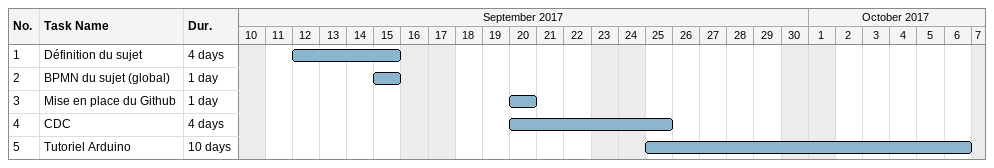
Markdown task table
| ID | Task | Duration | Start | Finish |
|---|---|---|---|---|
| 1 | Définition du sujet | 4d | 2017-09-12 | 2017-09-15 |
| 2 | BPMN du sujet (global) | 1d | 2017-09-15 | 2017-09-15 |
| 3 | Mise en place du Github | 1d | 2017-09-20 | 2017-09-20 |
| 4 | CDC | 4d | 2017-09-20 | 2017-09-25 |
| 5 | Tutoriel Arduino | 10d | 2017-09-25 | 2017-10-06 |
